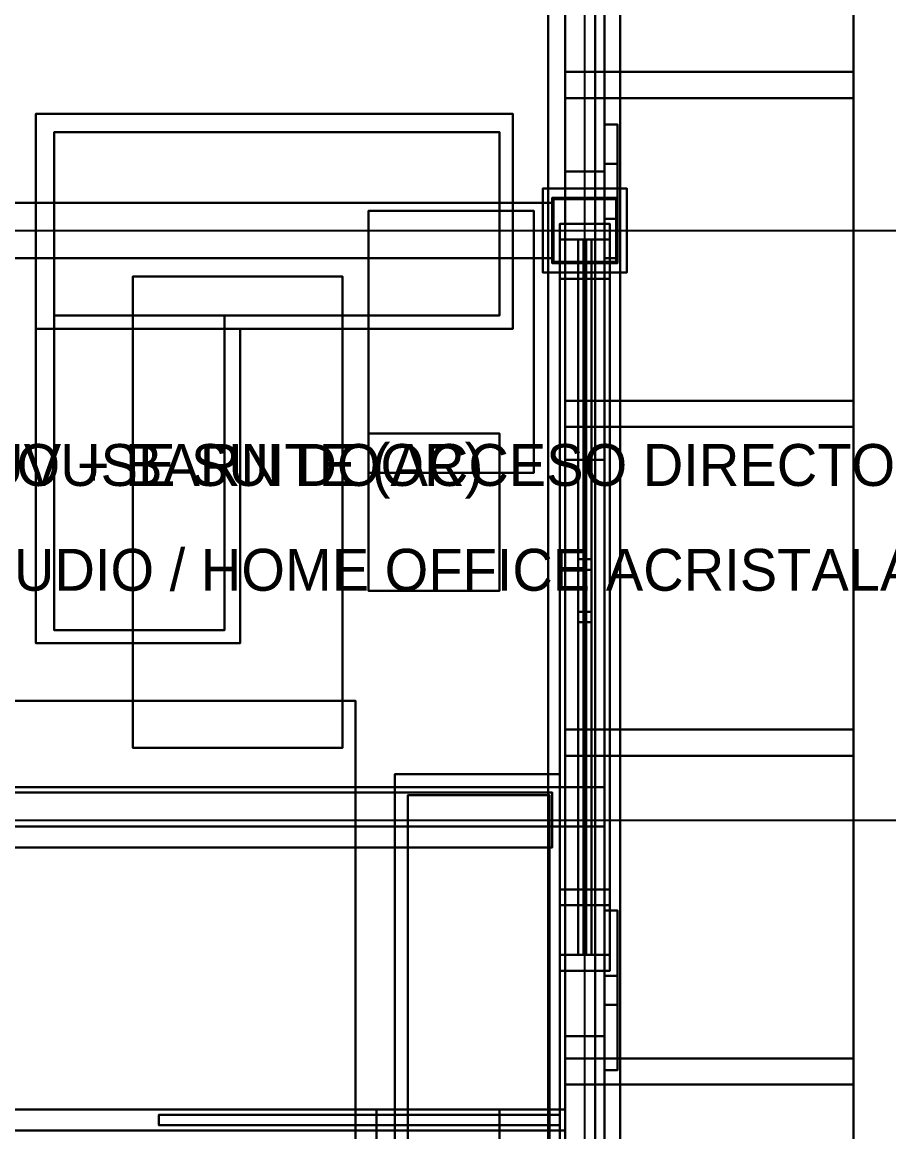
# Model space of a CAD drawing. Header units: metres. Extents: x -1 to 116, y -1 to 42.
# Drawn here: x 6.928 to 10.235, y 18.135 to 22.37 of the extents above; entities that cross this region are included whole.
import ezdxf

# ---------------------------------------------------------------- set-up
doc = ezdxf.new("R2010")
doc.units = ezdxf.units.M
for name, color, linetype in [('CARPINTERIA_RUSTICA_3D', 8, 'CONTINUOUS'), ('COLUMNAS_3D', 1, 'CONTINUOUS'), ('CUBIERTA_CHALET_3D', 9, 'CONTINUOUS'), ('EJES_ESTRUCTURALES', 1, 'CONTINUOUS'), ('ESTRUCTURA_MADERA_CHALET_3D', 34, 'CONTINUOUS'), ('LOSA_PISO_3D', 8, 'CONTINUOUS'), ('MUROS_EXTERIORES_3D', 7, 'CONTINUOUS'), ('P2_COLUMNAS_3D', 1, 'CONTINUOUS'), ('P2_LOSA_PISO_3D', 8, 'CONTINUOUS'), ('P2_MOBILIARIO_SOCIAL_3D', 34, 'CONTINUOUS'), ('P2_MUROS_EXT_3D', 34, 'CONTINUOUS'), ('P2_ROTULOS', 6, 'CONTINUOUS'), ('P3_COLUMNAS_METAL_NEGRO_3D', 8, 'CONTINUOUS'), ('P3_LOSA_STEELDECK_3D', 8, 'CONTINUOUS'), ('P3_MOBILIARIO_PRIVADO_3D', 34, 'CONTINUOUS'), ('P3_MUROS_EXT_3D', 34, 'CONTINUOUS'), ('P3_ROTULOS', 5, 'CONTINUOUS'), ('PB_MOBILIARIO_COMERCIAL_3D', 34, 'CONTINUOUS'), ('PB_TIMBER_FRAME_3D', 30, 'CONTINUOUS'), ('PB_ZOCALO_PIEDRA_3D', 8, 'CONTINUOUS'), ('RAMPA_BODEGA_AV4_3D', 8, 'CONTINUOUS'), ('TERRENO_3D', 3, 'CONTINUOUS')]:
    doc.layers.add(name, color=color, linetype=linetype)

msp = doc.modelspace()

# ---------------------------------------------------------------- linework, layer by layer
at = {"layer": 'CARPINTERIA_RUSTICA_3D', "color": 34}
for points in [[(9.15, 21.62, 3.85), (9.2, 21.62, 3.85), (9.2, 21.98, 3.85), (9.15, 21.98, 3.85)], [(9.15, 21.62, 5.25), (9.2, 21.62, 5.25), (9.2, 21.98, 5.25), (9.15, 21.98, 5.25)], [(9.15, 21.98, 3.85), (9.2, 21.98, 3.85), (9.2, 21.98, 5.25), (9.15, 21.98, 5.25)], [(9.15, 21.62, 3.85), (9.15, 21.98, 3.85), (9.15, 21.98, 5.25), (9.15, 21.62, 5.25)], [(9.2, 21.62, 3.85), (9.2, 21.98, 3.85), (9.2, 21.98, 5.25), (9.2, 21.62, 5.25)], [(9.15, 21.47, 6.85), (9.2, 21.47, 6.85), (9.2, 21.83, 6.85), (9.15, 21.83, 6.85)], [(9.15, 21.47, 8.25), (9.2, 21.47, 8.25), (9.2, 21.83, 8.25), (9.15, 21.83, 8.25)], [(9.15, 21.83, 6.85), (9.2, 21.83, 6.85), (9.2, 21.83, 8.25), (9.15, 21.83, 8.25)], [(9.15, 21.47, 6.85), (9.15, 21.83, 6.85), (9.15, 21.83, 8.25), (9.15, 21.47, 8.25)], [(9.2, 21.47, 6.85), (9.2, 21.83, 6.85), (9.2, 21.83, 8.25), (9.2, 21.47, 8.25)], [(8.98, 19, 3.85), (9.17, 19, 3.85), (9.17, 21.6, 3.85), (8.98, 21.6, 3.85)], [(8.98, 19, 3.91), (9.17, 19, 3.91), (9.17, 21.6, 3.91), (8.98, 21.6, 3.91)], [(8.98, 21.6, 3.85), (9.17, 21.6, 3.85), (9.17, 21.6, 3.91), (8.98, 21.6, 3.91)], [(8.98, 19, 3.85), (8.98, 21.6, 3.85), (8.98, 21.6, 3.91), (8.98, 19, 3.91)], [(8.98, 19, 5.19), (9.17, 19, 5.19), (9.17, 21.6, 5.19), (8.98, 21.6, 5.19)], [(8.98, 19, 5.25), (9.17, 19, 5.25), (9.17, 21.6, 5.25), (8.98, 21.6, 5.25)], [(8.98, 21.6, 5.19), (9.17, 21.6, 5.19), (9.17, 21.6, 5.25), (8.98, 21.6, 5.25)], [(8.98, 19, 5.19), (8.98, 21.6, 5.19), (8.98, 21.6, 5.25), (8.98, 19, 5.25)], [(8.98, 21.54, 3.91), (9.17, 21.54, 3.91), (9.17, 21.6, 3.91), (8.98, 21.6, 3.91)], [(8.98, 21.54, 5.19), (9.17, 21.54, 5.19), (9.17, 21.6, 5.19), (8.98, 21.6, 5.19)], [(8.98, 21.6, 3.91), (9.17, 21.6, 3.91), (9.17, 21.6, 5.19), (8.98, 21.6, 5.19)], [(8.98, 21.54, 3.91), (8.98, 21.6, 3.91), (8.98, 21.6, 5.19), (8.98, 21.54, 5.19)], [(9.15, 21.62, 3.85), (9.2, 21.62, 3.85), (9.2, 21.62, 5.25), (9.15, 21.62, 5.25)], [(9.17, 19, 3.85), (9.17, 21.6, 3.85), (9.17, 21.6, 3.91), (9.17, 19, 3.91)], [(9.17, 19, 5.19), (9.17, 21.6, 5.19), (9.17, 21.6, 5.25), (9.17, 19, 5.25)], [(9.17, 21.54, 3.91), (9.17, 21.6, 3.91), (9.17, 21.6, 5.19), (9.17, 21.54, 5.19)], [(8.98, 21.54, 3.91), (9.17, 21.54, 3.91), (9.17, 21.54, 5.19), (8.98, 21.54, 5.19)], [(9.05, 19.06, 4.53), (9.1, 19.06, 4.53), (9.1, 21.54, 4.53), (9.05, 21.54, 4.53)], [(9.05, 19.06, 4.57), (9.1, 19.06, 4.57), (9.1, 21.54, 4.57), (9.05, 21.54, 4.57)], [(9.05, 21.54, 4.53), (9.1, 21.54, 4.53), (9.1, 21.54, 4.57), (9.05, 21.54, 4.57)], [(9.05, 19.06, 4.53), (9.05, 21.54, 4.53), (9.05, 21.54, 4.57), (9.05, 19.06, 4.57)], [(9.1, 19.06, 4.53), (9.1, 21.54, 4.53), (9.1, 21.54, 4.57), (9.1, 19.06, 4.57)], [(8.98, 18.75, 6.85), (9.17, 18.75, 6.85), (9.17, 21.45, 6.85), (8.98, 21.45, 6.85)], [(8.98, 18.75, 6.91), (9.17, 18.75, 6.91), (9.17, 21.45, 6.91), (8.98, 21.45, 6.91)], [(8.98, 21.45, 6.85), (9.17, 21.45, 6.85), (9.17, 21.45, 6.91), (8.98, 21.45, 6.91)], [(8.98, 18.75, 6.85), (8.98, 21.45, 6.85), (8.98, 21.45, 6.91), (8.98, 18.75, 6.91)], [(8.98, 18.75, 8.19), (9.17, 18.75, 8.19), (9.17, 21.45, 8.19), (8.98, 21.45, 8.19)], [(8.98, 18.75, 8.25), (9.17, 18.75, 8.25), (9.17, 21.45, 8.25), (8.98, 21.45, 8.25)], [(8.98, 21.45, 8.19), (9.17, 21.45, 8.19), (9.17, 21.45, 8.25), (8.98, 21.45, 8.25)], [(8.98, 18.75, 8.19), (8.98, 21.45, 8.19), (8.98, 21.45, 8.25), (8.98, 18.75, 8.25)], [(8.98, 21.39, 6.91), (9.17, 21.39, 6.91), (9.17, 21.45, 6.91), (8.98, 21.45, 6.91)], [(8.98, 21.39, 8.19), (9.17, 21.39, 8.19), (9.17, 21.45, 8.19), (8.98, 21.45, 8.19)], [(8.98, 21.45, 6.91), (9.17, 21.45, 6.91), (9.17, 21.45, 8.19), (8.98, 21.45, 8.19)], [(8.98, 21.39, 6.91), (8.98, 21.45, 6.91), (8.98, 21.45, 8.19), (8.98, 21.39, 8.19)], [(9.15, 21.47, 6.85), (9.2, 21.47, 6.85), (9.2, 21.47, 8.25), (9.15, 21.47, 8.25)], [(9.17, 18.75, 6.85), (9.17, 21.45, 6.85), (9.17, 21.45, 6.91), (9.17, 18.75, 6.91)], [(9.17, 18.75, 8.19), (9.17, 21.45, 8.19), (9.17, 21.45, 8.25), (9.17, 18.75, 8.25)], [(9.17, 21.39, 6.91), (9.17, 21.45, 6.91), (9.17, 21.45, 8.19), (9.17, 21.39, 8.19)], [(8.98, 21.39, 6.91), (9.17, 21.39, 6.91), (9.17, 21.39, 8.19), (8.98, 21.39, 8.19)], [(9.05, 18.81, 7.53), (9.1, 18.81, 7.53), (9.1, 21.39, 7.53), (9.05, 21.39, 7.53)], [(9.05, 18.81, 7.57), (9.1, 18.81, 7.57), (9.1, 21.39, 7.57), (9.05, 21.39, 7.57)], [(9.05, 21.39, 7.53), (9.1, 21.39, 7.53), (9.1, 21.39, 7.57), (9.05, 21.39, 7.57)], [(9.05, 18.81, 7.53), (9.05, 21.39, 7.53), (9.05, 21.39, 7.57), (9.05, 18.81, 7.57)], [(9.1, 18.81, 7.53), (9.1, 21.39, 7.53), (9.1, 21.39, 7.57), (9.1, 18.81, 7.57)], [(9.05, 20.28, 3.91), (9.1, 20.28, 3.91), (9.1, 20.32, 3.91), (9.05, 20.32, 3.91)], [(9.05, 20.28, 5.19), (9.1, 20.28, 5.19), (9.1, 20.32, 5.19), (9.05, 20.32, 5.19)], [(9.05, 20.32, 3.91), (9.1, 20.32, 3.91), (9.1, 20.32, 5.19), (9.05, 20.32, 5.19)], [(9.05, 20.28, 3.91), (9.05, 20.32, 3.91), (9.05, 20.32, 5.19), (9.05, 20.28, 5.19)], [(9.1, 20.28, 3.91), (9.1, 20.32, 3.91), (9.1, 20.32, 5.19), (9.1, 20.28, 5.19)], [(9.05, 20.28, 3.91), (9.1, 20.28, 3.91), (9.1, 20.28, 5.19), (9.05, 20.28, 5.19)], [(9.05, 20.08, 6.91), (9.1, 20.08, 6.91), (9.1, 20.12, 6.91), (9.05, 20.12, 6.91)], [(9.05, 20.08, 8.19), (9.1, 20.08, 8.19), (9.1, 20.12, 8.19), (9.05, 20.12, 8.19)], [(9.05, 20.12, 6.91), (9.1, 20.12, 6.91), (9.1, 20.12, 8.19), (9.05, 20.12, 8.19)], [(9.05, 20.08, 6.91), (9.05, 20.12, 6.91), (9.05, 20.12, 8.19), (9.05, 20.08, 8.19)], [(9.1, 20.08, 6.91), (9.1, 20.12, 6.91), (9.1, 20.12, 8.19), (9.1, 20.08, 8.19)], [(9.05, 20.08, 6.91), (9.1, 20.08, 6.91), (9.1, 20.08, 8.19), (9.05, 20.08, 8.19)], [(8.98, 19, 3.91), (9.17, 19, 3.91), (9.17, 19.06, 3.91), (8.98, 19.06, 3.91)], [(8.98, 19, 5.19), (9.17, 19, 5.19), (9.17, 19.06, 5.19), (8.98, 19.06, 5.19)], [(8.98, 19.06, 3.91), (9.17, 19.06, 3.91), (9.17, 19.06, 5.19), (8.98, 19.06, 5.19)], [(8.98, 19, 3.91), (8.98, 19.06, 3.91), (8.98, 19.06, 5.19), (8.98, 19, 5.19)], [(9.05, 19.06, 4.53), (9.1, 19.06, 4.53), (9.1, 19.06, 4.57), (9.05, 19.06, 4.57)], [(9.17, 19, 3.91), (9.17, 19.06, 3.91), (9.17, 19.06, 5.19), (9.17, 19, 5.19)], [(8.98, 19, 3.85), (9.17, 19, 3.85), (9.17, 19, 3.91), (8.98, 19, 3.91)], [(8.98, 19, 5.19), (9.17, 19, 5.19), (9.17, 19, 5.25), (8.98, 19, 5.25)], [(8.98, 19, 3.91), (9.17, 19, 3.91), (9.17, 19, 5.19), (8.98, 19, 5.19)], [(9.15, 18.62, 3.85), (9.2, 18.62, 3.85), (9.2, 18.98, 3.85), (9.15, 18.98, 3.85)], [(9.15, 18.62, 5.25), (9.2, 18.62, 5.25), (9.2, 18.98, 5.25), (9.15, 18.98, 5.25)], [(9.15, 18.98, 3.85), (9.2, 18.98, 3.85), (9.2, 18.98, 5.25), (9.15, 18.98, 5.25)], [(9.15, 18.62, 3.85), (9.15, 18.98, 3.85), (9.15, 18.98, 5.25), (9.15, 18.62, 5.25)], [(9.2, 18.62, 3.85), (9.2, 18.98, 3.85), (9.2, 18.98, 5.25), (9.2, 18.62, 5.25)], [(8.98, 18.75, 6.91), (9.17, 18.75, 6.91), (9.17, 18.81, 6.91), (8.98, 18.81, 6.91)], [(8.98, 18.75, 8.19), (9.17, 18.75, 8.19), (9.17, 18.81, 8.19), (8.98, 18.81, 8.19)], [(8.98, 18.81, 6.91), (9.17, 18.81, 6.91), (9.17, 18.81, 8.19), (8.98, 18.81, 8.19)], [(8.98, 18.75, 6.91), (8.98, 18.81, 6.91), (8.98, 18.81, 8.19), (8.98, 18.75, 8.19)], [(9.05, 18.81, 7.53), (9.1, 18.81, 7.53), (9.1, 18.81, 7.57), (9.05, 18.81, 7.57)], [(9.17, 18.75, 6.91), (9.17, 18.81, 6.91), (9.17, 18.81, 8.19), (9.17, 18.75, 8.19)], [(8.98, 18.75, 6.85), (9.17, 18.75, 6.85), (9.17, 18.75, 6.91), (8.98, 18.75, 6.91)], [(8.98, 18.75, 8.19), (9.17, 18.75, 8.19), (9.17, 18.75, 8.25), (8.98, 18.75, 8.25)], [(8.98, 18.75, 6.91), (9.17, 18.75, 6.91), (9.17, 18.75, 8.19), (8.98, 18.75, 8.19)], [(9.15, 18.37, 6.85), (9.2, 18.37, 6.85), (9.2, 18.73, 6.85), (9.15, 18.73, 6.85)], [(9.15, 18.37, 8.25), (9.2, 18.37, 8.25), (9.2, 18.73, 8.25), (9.15, 18.73, 8.25)], [(9.15, 18.73, 6.85), (9.2, 18.73, 6.85), (9.2, 18.73, 8.25), (9.15, 18.73, 8.25)], [(9.15, 18.37, 6.85), (9.15, 18.73, 6.85), (9.15, 18.73, 8.25), (9.15, 18.37, 8.25)], [(9.2, 18.37, 6.85), (9.2, 18.73, 6.85), (9.2, 18.73, 8.25), (9.2, 18.37, 8.25)], [(9.15, 18.62, 3.85), (9.2, 18.62, 3.85), (9.2, 18.62, 5.25), (9.15, 18.62, 5.25)], [(9.15, 18.37, 6.85), (9.2, 18.37, 6.85), (9.2, 18.37, 8.25), (9.15, 18.37, 8.25)]]:
    msp.add_3dface(points, dxfattribs=at)
at = {"layer": 'CARPINTERIA_RUSTICA_3D', "color": 4}
for points in [[(9.07, 19.06, 3.91), (9.08, 19.06, 3.91), (9.08, 21.54, 3.91), (9.07, 21.54, 3.91)], [(9.07, 19.06, 5.19), (9.08, 19.06, 5.19), (9.08, 21.54, 5.19), (9.07, 21.54, 5.19)], [(9.07, 21.54, 3.91), (9.08, 21.54, 3.91), (9.08, 21.54, 5.19), (9.07, 21.54, 5.19)], [(9.07, 19.06, 3.91), (9.07, 21.54, 3.91), (9.07, 21.54, 5.19), (9.07, 19.06, 5.19)], [(9.08, 19.06, 3.91), (9.08, 21.54, 3.91), (9.08, 21.54, 5.19), (9.08, 19.06, 5.19)], [(9.07, 18.81, 6.91), (9.08, 18.81, 6.91), (9.08, 21.39, 6.91), (9.07, 21.39, 6.91)], [(9.07, 18.81, 8.19), (9.08, 18.81, 8.19), (9.08, 21.39, 8.19), (9.07, 21.39, 8.19)], [(9.07, 21.39, 6.91), (9.08, 21.39, 6.91), (9.08, 21.39, 8.19), (9.07, 21.39, 8.19)], [(9.07, 18.81, 6.91), (9.07, 21.39, 6.91), (9.07, 21.39, 8.19), (9.07, 18.81, 8.19)], [(9.08, 18.81, 6.91), (9.08, 21.39, 6.91), (9.08, 21.39, 8.19), (9.08, 18.81, 8.19)], [(9.07, 19.06, 3.91), (9.08, 19.06, 3.91), (9.08, 19.06, 5.19), (9.07, 19.06, 5.19)], [(9.07, 18.81, 6.91), (9.08, 18.81, 6.91), (9.08, 18.81, 8.19), (9.07, 18.81, 8.19)], [(7.45, 18.16, 3.05), (8.98, 18.16, 3.05), (8.98, 18.2, 3.05), (7.45, 18.2, 3.05)], [(7.45, 18.16, 5.35), (8.98, 18.16, 5.35), (8.98, 18.2, 5.35), (7.45, 18.2, 5.35)], [(7.45, 18.2, 3.05), (8.98, 18.2, 3.05), (8.98, 18.2, 5.35), (7.45, 18.2, 5.35)], [(7.45, 18.16, 3.05), (7.45, 18.2, 3.05), (7.45, 18.2, 5.35), (7.45, 18.16, 5.35)], [(8.98, 18.16, 3.05), (8.98, 18.2, 3.05), (8.98, 18.2, 5.35), (8.98, 18.16, 5.35)], [(7.45, 18.16, 3.05), (8.98, 18.16, 3.05), (8.98, 18.16, 5.35), (7.45, 18.16, 5.35)]]:
    msp.add_3dface(points, dxfattribs=at)
at = {"layer": 'COLUMNAS_3D', "color": 1}
for points in [[(8.95, 21.45), (9.2, 21.45), (9.2, 21.7), (8.95, 21.7)], [(8.95, 21.45, 2.85), (9.2, 21.45, 2.85), (9.2, 21.7, 2.85), (8.95, 21.7, 2.85)], [(8.95, 21.7), (9.2, 21.7), (9.2, 21.7, 2.85), (8.95, 21.7, 2.85)], [(8.95, 21.45), (8.95, 21.7), (8.95, 21.7, 2.85), (8.95, 21.45, 2.85)], [(9.2, 21.45), (9.2, 21.7), (9.2, 21.7, 2.85), (9.2, 21.45, 2.85)], [(8.95, 21.45), (9.2, 21.45), (9.2, 21.45, 2.85), (8.95, 21.45, 2.85)]]:
    msp.add_3dface(points, dxfattribs=at)
at = {"layer": 'CUBIERTA_CHALET_3D', "color": 9}
for points in [[(5.55, 2, 11.262), (10.1, 2, 8.4189), (10.1, 24.71, 8.4189), (5.55, 24.71, 11.262)], [(5.55, 2, 11.442), (10.1, 2, 8.5989), (10.1, 24.71, 8.5989), (5.55, 24.71, 11.442)], [(10.1, 2, 8.4189), (10.1, 24.71, 8.4189), (10.1, 24.71, 8.5989), (10.1, 2, 8.5989)]]:
    msp.add_3dface(points, dxfattribs=at)
at = {"layer": 'EJES_ESTRUCTURALES', "color": 1}
for p, q in [((9.075, 1.8), (9.075, 25.51)), ((-0.6, 21.575), (10.4, 21.575)), ((-0.6, 19.325), (10.4, 19.325))]:
    msp.add_line(p, q, dxfattribs=at)
at = {"layer": 'ESTRUCTURA_MADERA_CHALET_3D', "color": 34}
for points in [[(9, 22.08, 8.9662), (10.1, 22.08, 8.2789), (10.1, 22.18, 8.2789), (9, 22.18, 8.9662)], [(9, 22.08, 9.1062), (10.1, 22.08, 8.4189), (10.1, 22.18, 8.4189), (9, 22.18, 9.1062)], [(9, 22.18, 8.9662), (10.1, 22.18, 8.2789), (10.1, 22.18, 8.4189), (9, 22.18, 9.1062)], [(9, 22.08, 8.9662), (9, 22.18, 8.9662), (9, 22.18, 9.1062), (9, 22.08, 9.1062)], [(10.1, 22.08, 8.2789), (10.1, 22.18, 8.2789), (10.1, 22.18, 8.4189), (10.1, 22.08, 8.4189)], [(9, 22.08, 8.9662), (10.1, 22.08, 8.2789), (10.1, 22.08, 8.4189), (9, 22.08, 9.1062)], [(9, 20.825, 8.9662), (10.1, 20.825, 8.2789), (10.1, 20.925, 8.2789), (9, 20.925, 8.9662)], [(9, 20.825, 9.1062), (10.1, 20.825, 8.4189), (10.1, 20.925, 8.4189), (9, 20.925, 9.1062)], [(9, 20.925, 8.9662), (10.1, 20.925, 8.2789), (10.1, 20.925, 8.4189), (9, 20.925, 9.1062)], [(9, 20.825, 8.9662), (9, 20.925, 8.9662), (9, 20.925, 9.1062), (9, 20.825, 9.1062)], [(10.1, 20.825, 8.2789), (10.1, 20.925, 8.2789), (10.1, 20.925, 8.4189), (10.1, 20.825, 8.4189)], [(9, 20.825, 8.9662), (10.1, 20.825, 8.2789), (10.1, 20.825, 8.4189), (9, 20.825, 9.1062)], [(9, 19.57, 8.9662), (10.1, 19.57, 8.2789), (10.1, 19.67, 8.2789), (9, 19.67, 8.9662)], [(9, 19.57, 9.1062), (10.1, 19.57, 8.4189), (10.1, 19.67, 8.4189), (9, 19.67, 9.1062)], [(9, 19.67, 8.9662), (10.1, 19.67, 8.2789), (10.1, 19.67, 8.4189), (9, 19.67, 9.1062)], [(9, 19.57, 8.9662), (9, 19.67, 8.9662), (9, 19.67, 9.1062), (9, 19.57, 9.1062)], [(10.1, 19.57, 8.2789), (10.1, 19.67, 8.2789), (10.1, 19.67, 8.4189), (10.1, 19.57, 8.4189)], [(9, 19.57, 8.9662), (10.1, 19.57, 8.2789), (10.1, 19.57, 8.4189), (9, 19.57, 9.1062)], [(0.45, 19.3, 8.67), (9.15, 19.3, 8.67), (9.15, 19.45, 8.67), (0.45, 19.45, 8.67)], [(0.45, 19.3, 8.85), (9.15, 19.3, 8.85), (9.15, 19.45, 8.85), (0.45, 19.45, 8.85)], [(0.45, 19.45, 8.67), (9.15, 19.45, 8.67), (9.15, 19.45, 8.85), (0.45, 19.45, 8.85)], [(9.15, 19.3, 8.67), (9.15, 19.45, 8.67), (9.15, 19.45, 8.85), (9.15, 19.3, 8.85)], [(0.45, 19.3, 8.67), (9.15, 19.3, 8.67), (9.15, 19.3, 8.85), (0.45, 19.3, 8.85)], [(9, 18.315, 8.9662), (10.1, 18.315, 8.2789), (10.1, 18.415, 8.2789), (9, 18.415, 8.9662)], [(9, 18.315, 9.1062), (10.1, 18.315, 8.4189), (10.1, 18.415, 8.4189), (9, 18.415, 9.1062)], [(9, 18.415, 8.9662), (10.1, 18.415, 8.2789), (10.1, 18.415, 8.4189), (9, 18.415, 9.1062)], [(9, 18.315, 8.9662), (9, 18.415, 8.9662), (9, 18.415, 9.1062), (9, 18.315, 9.1062)], [(10.1, 18.315, 8.2789), (10.1, 18.415, 8.2789), (10.1, 18.415, 8.4189), (10.1, 18.315, 8.4189)], [(9, 18.315, 8.9662), (10.1, 18.315, 8.2789), (10.1, 18.315, 8.4189), (9, 18.315, 9.1062)]]:
    msp.add_3dface(points, dxfattribs=at)
at = {"layer": 'LOSA_PISO_3D', "color": 8}
for points in [[(0.15, 10.35, -0.15), (9.15, 10.35, -0.15), (9.15, 24.71, -0.15), (0.15, 24.71, -0.15)], [(0.15, 10.35), (9.15, 10.35), (9.15, 24.71), (0.15, 24.71)], [(9.15, 10.35, -0.15), (9.15, 24.71, -0.15), (9.15, 24.71), (9.15, 10.35)]]:
    msp.add_3dface(points, dxfattribs=at)
at = {"layer": 'MUROS_EXTERIORES_3D', "color": 7}
for points in [[(9, 21.8), (9.15, 21.8), (9.15, 24), (9, 24)], [(9, 21.8, 1), (9.15, 21.8, 1), (9.15, 24, 1), (9, 24, 1)], [(9, 21.8), (9, 24), (9, 24, 1), (9, 21.8, 1)], [(9, 21.8, 2.1), (9.15, 21.8, 2.1), (9.15, 24, 2.1), (9, 24, 2.1)], [(9, 21.8, 2.85), (9.15, 21.8, 2.85), (9.15, 24, 2.85), (9, 24, 2.85)], [(9, 21.8, 2.1), (9, 24, 2.1), (9, 24, 2.85), (9, 21.8, 2.85)], [(9.15, 21.8), (9.15, 24), (9.15, 24, 1), (9.15, 21.8, 1)], [(9.15, 21.8, 2.1), (9.15, 24, 2.1), (9.15, 24, 2.85), (9.15, 21.8, 2.85)], [(9, 11.3, -2.55), (9.15, 11.3, -2.55), (9.15, 22.5), (9, 22.5)], [(9, 11.3), (9.15, 11.3), (9.15, 22.5), (9, 22.5)], [(9, 11.3, -2.55), (9, 22.5), (9, 22.5), (9, 11.3)], [(9.15, 11.3, -2.55), (9.15, 22.5), (9.15, 22.5), (9.15, 11.3)], [(9, 20.7), (9.15, 20.7), (9.15, 21.8), (9, 21.8)], [(9, 20.7, 2.85), (9.15, 20.7, 2.85), (9.15, 21.8, 2.85), (9, 21.8, 2.85)], [(9, 21.8), (9.15, 21.8), (9.15, 21.8, 2.85), (9, 21.8, 2.85)], [(9, 20.7), (9, 21.8), (9, 21.8, 2.85), (9, 20.7, 2.85)], [(9, 21.8), (9.15, 21.8), (9.15, 21.8, 1), (9, 21.8, 1)], [(9, 21.8, 2.1), (9.15, 21.8, 2.1), (9.15, 21.8, 2.85), (9, 21.8, 2.85)], [(9.15, 20.7), (9.15, 21.8), (9.15, 21.8, 2.85), (9.15, 20.7, 2.85)], [(9, 18.5), (9.15, 18.5), (9.15, 20.7), (9, 20.7)], [(9, 18.5, 1), (9.15, 18.5, 1), (9.15, 20.7, 1), (9, 20.7, 1)], [(9, 20.7), (9.15, 20.7), (9.15, 20.7, 1), (9, 20.7, 1)], [(9, 18.5), (9, 20.7), (9, 20.7, 1), (9, 18.5, 1)], [(9, 18.5, 2.1), (9.15, 18.5, 2.1), (9.15, 20.7, 2.1), (9, 20.7, 2.1)], [(9, 18.5, 2.85), (9.15, 18.5, 2.85), (9.15, 20.7, 2.85), (9, 20.7, 2.85)], [(9, 20.7, 2.1), (9.15, 20.7, 2.1), (9.15, 20.7, 2.85), (9, 20.7, 2.85)], [(9, 18.5, 2.1), (9, 20.7, 2.1), (9, 20.7, 2.85), (9, 18.5, 2.85)], [(9, 20.7), (9.15, 20.7), (9.15, 20.7, 2.85), (9, 20.7, 2.85)], [(9.15, 18.5), (9.15, 20.7), (9.15, 20.7, 1), (9.15, 18.5, 1)], [(9.15, 18.5, 2.1), (9.15, 20.7, 2.1), (9.15, 20.7, 2.85), (9.15, 18.5, 2.85)], [(9, 17.05), (9.15, 17.05), (9.15, 18.5), (9, 18.5)], [(9, 17.05, 2.85), (9.15, 17.05, 2.85), (9.15, 18.5, 2.85), (9, 18.5, 2.85)], [(9, 18.5), (9.15, 18.5), (9.15, 18.5, 2.85), (9, 18.5, 2.85)], [(9, 17.05), (9, 18.5), (9, 18.5, 2.85), (9, 17.05, 2.85)], [(9, 18.5), (9.15, 18.5), (9.15, 18.5, 1), (9, 18.5, 1)], [(9, 18.5, 2.1), (9.15, 18.5, 2.1), (9.15, 18.5, 2.85), (9, 18.5, 2.85)], [(9.15, 17.05), (9.15, 18.5), (9.15, 18.5, 2.85), (9.15, 17.05, 2.85)]]:
    msp.add_3dface(points, dxfattribs=at)
at = {"layer": 'P2_COLUMNAS_3D', "color": 1}
for points in [[(8.95, 21.45, 3), (9.2, 21.45, 3), (9.2, 21.7, 3), (8.95, 21.7, 3)], [(8.95, 21.45, 5.85), (9.2, 21.45, 5.85), (9.2, 21.7, 5.85), (8.95, 21.7, 5.85)], [(8.95, 21.7, 3), (9.2, 21.7, 3), (9.2, 21.7, 5.85), (8.95, 21.7, 5.85)], [(8.95, 21.45, 3), (8.95, 21.7, 3), (8.95, 21.7, 5.85), (8.95, 21.45, 5.85)], [(9.2, 21.45, 3), (9.2, 21.7, 3), (9.2, 21.7, 5.85), (9.2, 21.45, 5.85)], [(8.95, 21.45, 3), (9.2, 21.45, 3), (9.2, 21.45, 5.85), (8.95, 21.45, 5.85)]]:
    msp.add_3dface(points, dxfattribs=at)
at = {"layer": 'P2_LOSA_PISO_3D', "color": 8}
for points in [[(0.15, 10.35, 2.85), (9.15, 10.35, 2.85), (9.15, 24.71, 2.85), (0.15, 24.71, 2.85)], [(0.15, 10.35, 3), (9.15, 10.35, 3), (9.15, 24.71, 3), (0.15, 24.71, 3)], [(9.15, 10.35, 2.85), (9.15, 24.71, 2.85), (9.15, 24.71, 3), (9.15, 10.35, 3)]]:
    msp.add_3dface(points, dxfattribs=at)
at = {"layer": 'P2_MOBILIARIO_SOCIAL_3D', "color": 34}
for points in [[(7.35, 19.6, 3), (8.15, 19.6, 3), (8.15, 21.4, 3), (7.35, 21.4, 3)], [(7.35, 19.6, 3.76), (8.15, 19.6, 3.76), (8.15, 21.4, 3.76), (7.35, 21.4, 3.76)], [(7.35, 21.4, 3), (8.15, 21.4, 3), (8.15, 21.4, 3.76), (7.35, 21.4, 3.76)], [(7.35, 19.6, 3), (7.35, 21.4, 3), (7.35, 21.4, 3.76), (7.35, 19.6, 3.76)], [(8.15, 19.6, 3), (8.15, 21.4, 3), (8.15, 21.4, 3.76), (8.15, 19.6, 3.76)], [(7.35, 19.6, 3), (8.15, 19.6, 3), (8.15, 19.6, 3.76), (7.35, 19.6, 3.76)]]:
    msp.add_3dface(points, dxfattribs=at)
at = {"layer": 'P2_MOBILIARIO_SOCIAL_3D', "color": 8}
for points in [[(8.25, 20.2, 3), (8.75, 20.2, 3), (8.75, 20.8, 3), (8.25, 20.8, 3)], [(8.25, 20.2, 3.92), (8.75, 20.2, 3.92), (8.75, 20.8, 3.92), (8.25, 20.8, 3.92)], [(8.25, 20.8, 3), (8.75, 20.8, 3), (8.75, 20.8, 3.92), (8.25, 20.8, 3.92)], [(8.25, 20.2, 3), (8.25, 20.8, 3), (8.25, 20.8, 3.92), (8.25, 20.2, 3.92)], [(8.75, 20.2, 3), (8.75, 20.8, 3), (8.75, 20.8, 3.92), (8.75, 20.2, 3.92)], [(8.25, 20.2, 3), (8.75, 20.2, 3), (8.75, 20.2, 3.92), (8.25, 20.2, 3.92)]]:
    msp.add_3dface(points, dxfattribs=at)
at = {"layer": 'P2_MUROS_EXT_3D', "color": 34}
for points in [[(9, 21.6, 3), (9.15, 21.6, 3), (9.15, 22.6, 3), (9, 22.6, 3)], [(9, 21.6, 5.85), (9.15, 21.6, 5.85), (9.15, 22.6, 5.85), (9, 22.6, 5.85)], [(9, 21.6, 3), (9, 22.6, 3), (9, 22.6, 5.85), (9, 21.6, 5.85)], [(9.15, 21.6, 3), (9.15, 22.6, 3), (9.15, 22.6, 5.85), (9.15, 21.6, 5.85)], [(9, 19, 3), (9.15, 19, 3), (9.15, 21.6, 3), (9, 21.6, 3)], [(9, 19, 3.85), (9.15, 19, 3.85), (9.15, 21.6, 3.85), (9, 21.6, 3.85)], [(9, 21.6, 3), (9.15, 21.6, 3), (9.15, 21.6, 3.85), (9, 21.6, 3.85)], [(9, 19, 3), (9, 21.6, 3), (9, 21.6, 3.85), (9, 19, 3.85)], [(9, 19, 5.25), (9.15, 19, 5.25), (9.15, 21.6, 5.25), (9, 21.6, 5.25)], [(9, 19, 5.85), (9.15, 19, 5.85), (9.15, 21.6, 5.85), (9, 21.6, 5.85)], [(9, 21.6, 5.25), (9.15, 21.6, 5.25), (9.15, 21.6, 5.85), (9, 21.6, 5.85)], [(9, 19, 5.25), (9, 21.6, 5.25), (9, 21.6, 5.85), (9, 19, 5.85)], [(9, 21.6, 3), (9.15, 21.6, 3), (9.15, 21.6, 5.85), (9, 21.6, 5.85)], [(9.15, 19, 3), (9.15, 21.6, 3), (9.15, 21.6, 3.85), (9.15, 19, 3.85)], [(9.15, 19, 5.25), (9.15, 21.6, 5.25), (9.15, 21.6, 5.85), (9.15, 19, 5.85)], [(9, 17.75, 3), (9.15, 17.75, 3), (9.15, 19, 3), (9, 19, 3)], [(9, 17.75, 5.85), (9.15, 17.75, 5.85), (9.15, 19, 5.85), (9, 19, 5.85)], [(9, 19, 3), (9.15, 19, 3), (9.15, 19, 5.85), (9, 19, 5.85)], [(9, 17.75, 3), (9, 19, 3), (9, 19, 5.85), (9, 17.75, 5.85)], [(9, 19, 3), (9.15, 19, 3), (9.15, 19, 3.85), (9, 19, 3.85)], [(9, 19, 5.25), (9.15, 19, 5.25), (9.15, 19, 5.85), (9, 19, 5.85)], [(9.15, 17.75, 3), (9.15, 19, 3), (9.15, 19, 5.85), (9.15, 17.75, 5.85)]]:
    msp.add_3dface(points, dxfattribs=at)
at = {"layer": 'P3_COLUMNAS_METAL_NEGRO_3D', "color": 8}
for points in [[(8.935, 3.15, 5.8), (9.115, 3.15, 5.8), (9.115, 24.71, 5.8), (8.935, 24.71, 5.8)], [(8.935, 3.15, 5.85), (9.115, 3.15, 5.85), (9.115, 24.71, 5.85), (8.935, 24.71, 5.85)], [(8.935, 3.15, 5.8), (8.935, 24.71, 5.8), (8.935, 24.71, 5.85), (8.935, 3.15, 5.85)], [(9.115, 3.15, 5.8), (9.115, 24.71, 5.8), (9.115, 24.71, 5.85), (9.115, 3.15, 5.85)], [(8.915, 21.415, 6), (9.235, 21.415, 6), (9.235, 21.735, 6), (8.915, 21.735, 6)], [(8.915, 21.415, 6.03), (9.235, 21.415, 6.03), (9.235, 21.735, 6.03), (8.915, 21.735, 6.03)], [(8.915, 21.735, 6), (9.235, 21.735, 6), (9.235, 21.735, 6.03), (8.915, 21.735, 6.03)], [(8.915, 21.415, 6), (8.915, 21.735, 6), (8.915, 21.735, 6.03), (8.915, 21.415, 6.03)], [(9.235, 21.415, 6), (9.235, 21.735, 6), (9.235, 21.735, 6.03), (9.235, 21.415, 6.03)], [(8.955, 21.455, 6), (9.195, 21.455, 6), (9.195, 21.695, 6), (8.955, 21.695, 6)], [(8.955, 21.455, 8.85), (9.195, 21.455, 8.85), (9.195, 21.695, 8.85), (8.955, 21.695, 8.85)], [(8.955, 21.695, 6), (9.195, 21.695, 6), (9.195, 21.695, 8.85), (8.955, 21.695, 8.85)], [(8.955, 21.455, 6), (8.955, 21.695, 6), (8.955, 21.695, 8.85), (8.955, 21.455, 8.85)], [(9.195, 21.455, 6), (9.195, 21.695, 6), (9.195, 21.695, 8.85), (9.195, 21.455, 8.85)], [(8.955, 21.455, 6), (9.195, 21.455, 6), (9.195, 21.455, 8.85), (8.955, 21.455, 8.85)], [(8.915, 21.415, 6), (9.235, 21.415, 6), (9.235, 21.415, 6.03), (8.915, 21.415, 6.03)], [(5.96, 18.14, 5.35), (9, 18.14, 5.35), (9, 18.22, 5.35), (5.96, 18.22, 5.35)], [(5.96, 18.14, 5.85), (9, 18.14, 5.85), (9, 18.22, 5.85), (5.96, 18.22, 5.85)], [(5.96, 18.22, 5.35), (9, 18.22, 5.35), (9, 18.22, 5.85), (5.96, 18.22, 5.85)], [(9, 18.14, 5.35), (9, 18.22, 5.35), (9, 18.22, 5.85), (9, 18.14, 5.85)], [(5.96, 18.14, 5.35), (9, 18.14, 5.35), (9, 18.14, 5.85), (5.96, 18.14, 5.85)]]:
    msp.add_3dface(points, dxfattribs=at)
at = {"layer": 'P3_LOSA_STEELDECK_3D', "color": 8}
for points in [[(0.15, 10.4, 5.85), (9.15, 10.4, 5.85), (9.15, 24.71, 5.85), (0.15, 24.71, 5.85)], [(0.15, 10.4, 6), (9.15, 10.4, 6), (9.15, 24.71, 6), (0.15, 24.71, 6)], [(9.15, 10.4, 5.85), (9.15, 24.71, 5.85), (9.15, 24.71, 6), (9.15, 10.4, 6)]]:
    msp.add_3dface(points, dxfattribs=at)
at = {"layer": 'P3_MOBILIARIO_PRIVADO_3D', "color": 34}
for points in [[(8.25, 20.65, 6), (8.88, 20.65, 6), (8.88, 21.65, 6), (8.25, 21.65, 6)], [(8.25, 20.65, 6.65), (8.88, 20.65, 6.65), (8.88, 21.65, 6.65), (8.25, 21.65, 6.65)], [(8.25, 21.65, 6), (8.88, 21.65, 6), (8.88, 21.65, 6.65), (8.25, 21.65, 6.65)], [(8.25, 20.65, 6), (8.25, 21.65, 6), (8.25, 21.65, 6.65), (8.25, 20.65, 6.65)], [(8.88, 20.65, 6), (8.88, 21.65, 6), (8.88, 21.65, 6.65), (8.88, 20.65, 6.65)], [(8.25, 20.65, 6), (8.88, 20.65, 6), (8.88, 20.65, 6.65), (8.25, 20.65, 6.65)], [(8.28, 17.74, 6), (8.75, 17.74, 6), (8.75, 18.22, 6), (8.28, 18.22, 6)], [(8.28, 17.74, 6.52), (8.75, 17.74, 6.52), (8.75, 18.22, 6.52), (8.28, 18.22, 6.52)], [(8.28, 18.22, 6), (8.75, 18.22, 6), (8.75, 18.22, 6.52), (8.28, 18.22, 6.52)], [(8.28, 17.74, 6), (8.28, 18.22, 6), (8.28, 18.22, 6.52), (8.28, 17.74, 6.52)], [(8.75, 17.74, 6), (8.75, 18.22, 6), (8.75, 18.22, 6.52), (8.75, 17.74, 6.52)]]:
    msp.add_3dface(points, dxfattribs=at)
at = {"layer": 'P3_MOBILIARIO_PRIVADO_3D', "color": 30}
for points in [[(6.2, 17.74, 6), (8.2, 17.74, 6), (8.2, 19.78, 6), (6.2, 19.78, 6)], [(6.2, 17.74, 6.58), (8.2, 17.74, 6.58), (8.2, 19.78, 6.58), (6.2, 19.78, 6.58)], [(6.2, 19.78, 6), (8.2, 19.78, 6), (8.2, 19.78, 6.58), (6.2, 19.78, 6.58)], [(8.2, 17.74, 6), (8.2, 19.78, 6), (8.2, 19.78, 6.58), (8.2, 17.74, 6.58)]]:
    msp.add_3dface(points, dxfattribs=at)
at = {"layer": 'P3_MUROS_EXT_3D', "color": 34}
for points in [[(9, 21.45, 6), (9.15, 21.45, 6), (9.15, 22.6, 6), (9, 22.6, 6)], [(9, 21.45, 8.85), (9.15, 21.45, 8.85), (9.15, 22.6, 8.85), (9, 22.6, 8.85)], [(9, 21.45, 6), (9, 22.6, 6), (9, 22.6, 8.85), (9, 21.45, 8.85)], [(9.15, 21.45, 6), (9.15, 22.6, 6), (9.15, 22.6, 8.85), (9.15, 21.45, 8.85)], [(9, 18.75, 6), (9.15, 18.75, 6), (9.15, 21.45, 6), (9, 21.45, 6)], [(9, 18.75, 6.85), (9.15, 18.75, 6.85), (9.15, 21.45, 6.85), (9, 21.45, 6.85)], [(9, 21.45, 6), (9.15, 21.45, 6), (9.15, 21.45, 6.85), (9, 21.45, 6.85)], [(9, 18.75, 6), (9, 21.45, 6), (9, 21.45, 6.85), (9, 18.75, 6.85)], [(9, 18.75, 8.25), (9.15, 18.75, 8.25), (9.15, 21.45, 8.25), (9, 21.45, 8.25)], [(9, 18.75, 8.85), (9.15, 18.75, 8.85), (9.15, 21.45, 8.85), (9, 21.45, 8.85)], [(9, 21.45, 8.25), (9.15, 21.45, 8.25), (9.15, 21.45, 8.85), (9, 21.45, 8.85)], [(9, 18.75, 8.25), (9, 21.45, 8.25), (9, 21.45, 8.85), (9, 18.75, 8.85)], [(9, 21.45, 6), (9.15, 21.45, 6), (9.15, 21.45, 8.85), (9, 21.45, 8.85)], [(9.15, 18.75, 6), (9.15, 21.45, 6), (9.15, 21.45, 6.85), (9.15, 18.75, 6.85)], [(9.15, 18.75, 8.25), (9.15, 21.45, 8.25), (9.15, 21.45, 8.85), (9.15, 18.75, 8.85)], [(9, 16.45, 6), (9.15, 16.45, 6), (9.15, 18.75, 6), (9, 18.75, 6)], [(9, 16.45, 8.85), (9.15, 16.45, 8.85), (9.15, 18.75, 8.85), (9, 18.75, 8.85)], [(9, 18.75, 6), (9.15, 18.75, 6), (9.15, 18.75, 8.85), (9, 18.75, 8.85)], [(9, 16.45, 6), (9, 18.75, 6), (9, 18.75, 8.85), (9, 16.45, 8.85)], [(9, 18.75, 6), (9.15, 18.75, 6), (9.15, 18.75, 6.85), (9, 18.75, 6.85)], [(9, 18.75, 8.25), (9.15, 18.75, 8.25), (9.15, 18.75, 8.85), (9, 18.75, 8.85)], [(9.15, 16.45, 6), (9.15, 18.75, 6), (9.15, 18.75, 8.85), (9.15, 16.45, 8.85)]]:
    msp.add_3dface(points, dxfattribs=at)
at = {"layer": 'PB_MOBILIARIO_COMERCIAL_3D', "color": 34}
for points in [[(6.98, 21.2, 0.92), (8.8, 21.2, 0.92), (8.8, 22.02, 0.92), (6.98, 22.02, 0.92)], [(6.98, 21.2, 1), (8.8, 21.2, 1), (8.8, 22.02, 1), (6.98, 22.02, 1)], [(6.98, 22.02, 0.92), (8.8, 22.02, 0.92), (8.8, 22.02, 1), (6.98, 22.02, 1)], [(6.98, 21.2, 0.92), (6.98, 22.02, 0.92), (6.98, 22.02, 1), (6.98, 21.2, 1)], [(8.8, 21.2, 0.92), (8.8, 22.02, 0.92), (8.8, 22.02, 1), (8.8, 21.2, 1)], [(6.98, 21.2, 0.92), (8.8, 21.2, 0.92), (8.8, 21.2, 1), (6.98, 21.2, 1)], [(6.98, 20, 0.92), (7.76, 20, 0.92), (7.76, 21.2, 0.92), (6.98, 21.2, 0.92)], [(6.98, 20, 1), (7.76, 20, 1), (7.76, 21.2, 1), (6.98, 21.2, 1)], [(6.98, 21.2, 0.92), (7.76, 21.2, 0.92), (7.76, 21.2, 1), (6.98, 21.2, 1)], [(6.98, 20, 0.92), (6.98, 21.2, 0.92), (6.98, 21.2, 1), (6.98, 20, 1)], [(7.76, 20, 0.92), (7.76, 21.2, 0.92), (7.76, 21.2, 1), (7.76, 20, 1)], [(6.98, 20, 0.92), (7.76, 20, 0.92), (7.76, 20, 1), (6.98, 20, 1)], [(8.35, 10.8, 0.25), (8.98, 10.8, 0.25), (8.98, 19.5, 0.25), (8.35, 19.5, 0.25)], [(8.35, 10.8, 0.58), (8.98, 10.8, 0.58), (8.98, 19.5, 0.58), (8.35, 19.5, 0.58)], [(8.35, 19.5, 0.25), (8.98, 19.5, 0.25), (8.98, 19.5, 0.58), (8.35, 19.5, 0.58)], [(8.35, 10.8, 0.25), (8.35, 19.5, 0.25), (8.35, 19.5, 0.58), (8.35, 10.8, 0.58)], [(8.98, 10.8, 0.25), (8.98, 19.5, 0.25), (8.98, 19.5, 0.58), (8.98, 10.8, 0.58)]]:
    msp.add_3dface(points, dxfattribs=at)
at = {"layer": 'PB_MOBILIARIO_COMERCIAL_3D', "color": 3}
for points in [[(8.4, 10.88, 0.58), (8.94, 10.88, 0.58), (8.94, 19.42, 0.58), (8.4, 19.42, 0.58)], [(8.4, 10.88, 0.66), (8.94, 10.88, 0.66), (8.94, 19.42, 0.66), (8.4, 19.42, 0.66)], [(8.4, 19.42, 0.58), (8.94, 19.42, 0.58), (8.94, 19.42, 0.66), (8.4, 19.42, 0.66)], [(8.4, 10.88, 0.58), (8.4, 19.42, 0.58), (8.4, 19.42, 0.66), (8.4, 10.88, 0.66)], [(8.94, 10.88, 0.58), (8.94, 19.42, 0.58), (8.94, 19.42, 0.66), (8.94, 10.88, 0.66)]]:
    msp.add_3dface(points, dxfattribs=at)
at = {"layer": 'PB_TIMBER_FRAME_3D', "color": 34}
for points in [[(3.45, 21.47, 2.65), (8.95, 21.47, 2.65), (8.95, 21.68, 2.65), (3.45, 21.68, 2.65)], [(3.45, 21.47, 2.85), (8.95, 21.47, 2.85), (8.95, 21.68, 2.85), (3.45, 21.68, 2.85)], [(3.45, 21.68, 2.65), (8.95, 21.68, 2.65), (8.95, 21.68, 2.85), (3.45, 21.68, 2.85)], [(8.95, 21.47, 2.65), (8.95, 21.68, 2.65), (8.95, 21.68, 2.85), (8.95, 21.47, 2.85)], [(3.45, 21.47, 2.65), (8.95, 21.47, 2.65), (8.95, 21.47, 2.85), (3.45, 21.47, 2.85)], [(3.45, 19.22, 2.65), (8.95, 19.22, 2.65), (8.95, 19.43, 2.65), (3.45, 19.43, 2.65)], [(3.45, 19.22, 2.85), (8.95, 19.22, 2.85), (8.95, 19.43, 2.85), (3.45, 19.43, 2.85)], [(3.45, 19.43, 2.65), (8.95, 19.43, 2.65), (8.95, 19.43, 2.85), (3.45, 19.43, 2.85)], [(8.95, 19.22, 2.65), (8.95, 19.43, 2.65), (8.95, 19.43, 2.85), (8.95, 19.22, 2.85)], [(3.45, 19.22, 2.65), (8.95, 19.22, 2.65), (8.95, 19.22, 2.85), (3.45, 19.22, 2.85)]]:
    msp.add_3dface(points, dxfattribs=at)
at = {"layer": 'PB_ZOCALO_PIEDRA_3D', "color": 8}
for points in [[(9.15, 3), (9.21, 3), (9.21, 24.71), (9.15, 24.71)], [(9.15, 3, 0.95), (9.21, 3, 0.95), (9.21, 24.71, 0.95), (9.15, 24.71, 0.95)], [(9.15, 3), (9.15, 24.71), (9.15, 24.71, 0.95), (9.15, 3, 0.95)], [(9.21, 3), (9.21, 24.71), (9.21, 24.71, 0.95), (9.21, 3, 0.95)], [(7.05, 21.25), (8.75, 21.25), (8.75, 21.95), (7.05, 21.95)], [(7.05, 21.25, 0.92), (8.75, 21.25, 0.92), (8.75, 21.95, 0.92), (7.05, 21.95, 0.92)], [(7.05, 21.95), (8.75, 21.95), (8.75, 21.95, 0.92), (7.05, 21.95, 0.92)], [(7.05, 21.25), (7.05, 21.95), (7.05, 21.95, 0.92), (7.05, 21.25, 0.92)], [(8.75, 21.25), (8.75, 21.95), (8.75, 21.95, 0.92), (8.75, 21.25, 0.92)], [(7.05, 21.25), (8.75, 21.25), (8.75, 21.25, 0.92), (7.05, 21.25, 0.92)], [(7.05, 20.05), (7.7, 20.05), (7.7, 21.25), (7.05, 21.25)], [(7.05, 20.05, 0.92), (7.7, 20.05, 0.92), (7.7, 21.25, 0.92), (7.05, 21.25, 0.92)], [(7.05, 21.25), (7.7, 21.25), (7.7, 21.25, 0.92), (7.05, 21.25, 0.92)], [(7.05, 20.05), (7.05, 21.25), (7.05, 21.25, 0.92), (7.05, 20.05, 0.92)], [(7.7, 20.05), (7.7, 21.25), (7.7, 21.25, 0.92), (7.7, 20.05, 0.92)], [(7.05, 20.05), (7.7, 20.05), (7.7, 20.05, 0.92), (7.05, 20.05, 0.92)]]:
    msp.add_3dface(points, dxfattribs=at)
at = {"layer": 'RAMPA_BODEGA_AV4_3D', "color": 8}
for points in [[(9.15, 8.5, -2.75), (10.8437, 8.5, -2.75), (11.1644, 22.5, -0.2), (9.15, 22.5, -0.2)], [(9.15, 8.5, -2.55), (10.8437, 8.5, -2.55), (11.1644, 22.5), (9.15, 22.5)], [(9.15, 8.5, -2.75), (9.15, 22.5, -0.2), (9.15, 22.5), (9.15, 8.5, -2.55)]]:
    msp.add_3dface(points, dxfattribs=at)
at = {"layer": 'TERRENO_3D', "color": 3}
for points in [[(0.15, 14.2, -1.25), (9, 14.2, -1.25), (9, 24.71, -0.2), (0.15, 24.71, -0.2)], [(0.15, 14.2, -1.05), (9, 14.2, -1.05), (9, 24.71, -0.15), (0.15, 24.71, -0.15)], [(9, 14.2, -1.25), (9, 24.71, -0.2), (9, 24.71, -0.15), (9, 14.2, -1.05)]]:
    msp.add_3dface(points, dxfattribs=at)

# ---------------------------------------------------------------- texts
at = {"layer": 'P2_ROTULOS', "color": 6}
msp.add_text('P2: ESTUDIO / HOME OFFICE ACRISTALADO (LUZ Y BRISA ESTE)', height=0.16, dxfattribs=at).set_placement((6.1, 20.2, 3.05))
at = {"layer": 'P3_ROTULOS', "color": 5}
for s, p in [('P3: GRAN VESTIER WALK-IN (VENTANA ALTA CLERESTORY UV + BARN DOOR)', (0.55, 20.6, 6.05)), ('P3: MASTER PENTHOUSE SUITE (ACCESO DIRECTO A VESTIER Y SPA)', (4.85, 20.6, 6.05))]:
    msp.add_text(s, height=0.16, dxfattribs=at).set_placement(p)

doc.saveas('drawing.dxf')
